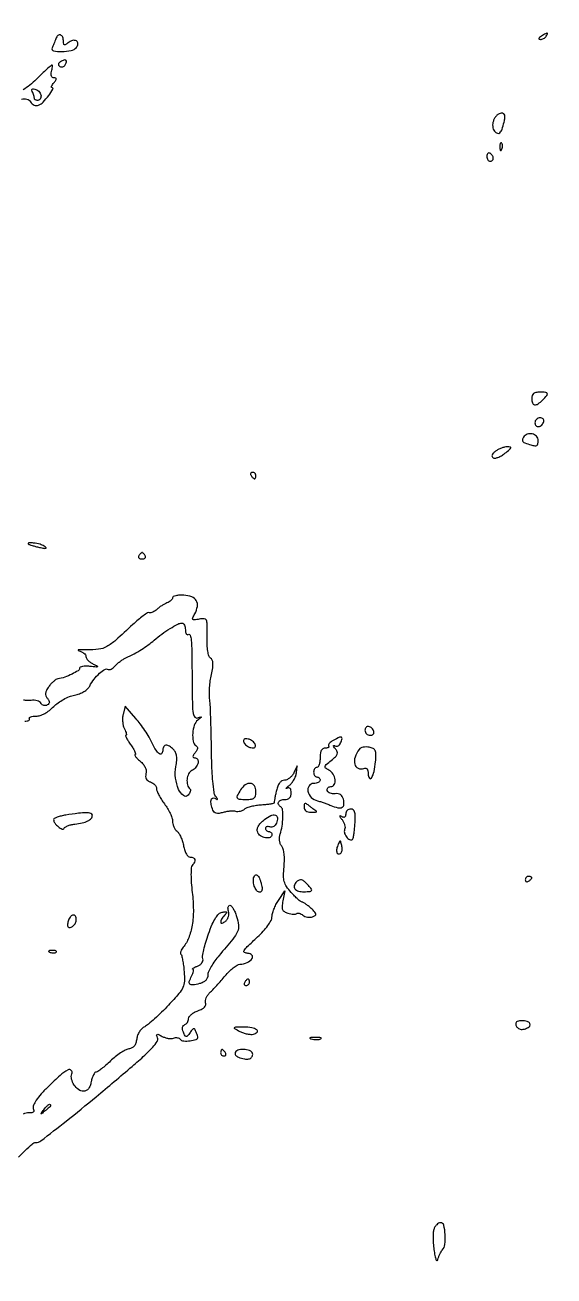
# Model space of a CAD drawing. Extents: x 0 to 4160, y 0 to 3120.
# Drawn here: x 2286 to 2450.9, y 2051.4 to 2441.5 of the extents above; entities that cross this region are included whole.
import ezdxf

# ---------------------------------------------------------------- set-up
doc = ezdxf.new("R2010")
doc.units = 0

msp = doc.modelspace()

# ---------------------------------------------------------------- linework, layer by layer
for points in [[(4159.499279, 606.274193, 0.000001), (4159.667734, 974.478125, 0.000057)], [(757.647081, 3119.740147, 0.000002), (520.492565, 3119.487217, 0.4139)], [(1964.75, 0.149832, 0.000016), (2717.930904, 0.232101, 0.000028), (3351.473438, 0.357111)], [(2284.903499, 2418.410107, -0.132722), (2286.594703, 2418.400252, -0.200333), (2287.738243, 2417.503251, 0.081748), (2288.210996, 2416.910608, 0.092671), (2288.830339, 2416.531304, 0.0945), (2289.53466, 2416.405862, 0.088788), (2290.25247, 2416.543387, 0.110302), (2291.639626, 2417.464398, 0.028747), (2293.389289, 2419.510422, 0.031092), (2294.700925, 2421.478588, 0.578042), (2294.400608, 2422, -0.391861), (2294.26261, 2422.127772, -0.114768), (2294.310412, 2422.440625, -0.054052), (2294.566948, 2422.923724, -0.024147), (2295, 2423.5, 0.017232), (2295.609227, 2424.2878, 0.156235), (2295.741774, 2424.696182, 0.341013), (2295.565176, 2424.926845, 0.065114), (2295.005813, 2425, -0.159625), (2294.545811, 2425.150696, -0.149557), (2294.249551, 2425.548002, -0.101594), (2294.159196, 2426.183107, -0.048689), (2294.289749, 2427, 0.017686), (2294.461599, 2427.767014, 0.030985), (2294.541457, 2428.4125, 0.03462), (2294.537653, 2428.883874, 0.391755), (2294.412187, 2429, 0.183412), (2294.14948, 2428.900278, 0.00241), (2292.823082, 2427.712292, 0.006552), (2291.298265, 2426.296529, 0.004209), (2289.564974, 2424.616314, -0.022713), (2287.488255, 2422.747132, -0.029661), (2285.420861, 2421.245688, -0.033456)], [(2283.957035, 2088.470936, -0.004355), (2288.221523, 2092.551668, -0.190939), (2289.352743, 2093, 0.166152), (2290.96656, 2093.551504, 0.002552), (2298.828269, 2099.699727, 0.006238), (2308.190973, 2107.290785, 0.003465), (2319.426963, 2116.767842, 0.007924), (2323.372716, 2120.252758, 0.026187), (2325.808939, 2122.719721, 0.037031), (2327.192407, 2124.52927, 0.240778), (2327.310138, 2125.634176, -0.031029), (2327.048342, 2126.467573, -0.391645), (2327.194151, 2126.73181, -0.193512), (2327.617607, 2126.705394, -0.0117), (2328.775928, 2126.11992, 0.044906), (2329.680189, 2125.735849, 0.039699), (2330.676546, 2125.499889, 0.041803), (2331.61359, 2125.434544, 0.088347), (2332.326407, 2125.57176, -0.065014), (2332.932007, 2125.717755, -0.07141), (2333.535084, 2125.696118, -0.080681), (2334.043547, 2125.516569, -0.129912), (2334.374982, 2125.202283, 0.166758), (2334.772111, 2124.876685, 0.052966), (2335.524075, 2124.684325, 0.046144), (2336.467674, 2124.634852, 0.037278), (2337.476133, 2124.750687, 0.009661), (2339.323778, 2125.141032, 0.184072), (2339.804648, 2125.464114, 0.233311), (2339.887703, 2125.989758, 0.016175), (2339.381733, 2127.447603, 0.029772), (2338.984448, 2128.32324, 0.301775), (2338.650499, 2128.505317, 0.20039), (2338.24636, 2128.29361, 0.014497), (2337.453153, 2127.27939, -0.01337), (2336.611399, 2126.198082, -0.24481), (2336.222902, 2126.032721, -0.271304), (2335.890839, 2126.263629, -0.01596), (2335.39151, 2127.44003, -0.04718), (2335.155863, 2128.27458, -0.090889), (2335.15612, 2128.966844, -0.124342), (2335.387286, 2129.472134, -0.144127), (2335.82009, 2129.773363, 0.101129), (2336.271113, 2130.033597, 0.070386), (2336.653401, 2130.48256, 0.067108), (2336.911675, 2131.044523, 0.074333), (2337, 2131.635353, -0.159829), (2337.208777, 2132.271793, -0.058401), (2337.863392, 2132.973593, -0.05042), (2338.814521, 2133.628137, -0.041665), (2339.939208, 2134.128653, 0.033827), (2341.198297, 2134.665531, 0.083833), (2342.001225, 2135.260805, 0.130016), (2342.361868, 2135.910143, 0.154924), (2342.320728, 2136.60658, -0.128775), (2342.24519, 2137.288846, -0.062894), (2342.481639, 2138.138249, -0.056142), (2342.970745, 2139.014117, -0.052704), (2343.651649, 2139.779947, 0.017071), (2344.572673, 2140.678163, 0.006056), (2345.829622, 2142.022859, 0.006002), (2347.175263, 2143.533883, 0.00703), (2348.413934, 2145, -0.025481), (2349.640406, 2146.347543, -0.028963), (2350.948779, 2147.503289, -0.030045), (2352.158194, 2148.340593, -0.12144), (2353.007822, 2148.606942, 0.087402), (2355.239523, 2149.144685, 0.132386), (2356.791077, 2150.384178, 0.356597), (2356.735933, 2151.452403, 0.211612), (2355.5, 2152, -0.125999), (2354.480085, 2152.261162, -0.422967), (2354.315744, 2152.856942, -0.06898), (2355.290393, 2154.089981, -0.004864), (2358.5, 2157.106765, 0.02165), (2360.285064, 2158.901163, 0.029093), (2361.728908, 2160.681801, 0.031578), (2362.72326, 2162.267737, 0.124077), (2363.006589, 2163.37736, -0.066718), (2363.146954, 2164.400475, -0.025994), (2363.599079, 2165.757725, -0.025174), (2364.247869, 2167.195575, -0.028523), (2365.014322, 2168.5), (2367.015467, 2171.5), (2366.402867, 2168.350671, 0.025823), (2366.160711, 2166.638298, 0.119645), (2366.308303, 2165.65715, 0.161538), (2366.860575, 2165.011724, 0.058913), (2367.970495, 2164.509365, 0.029714), (2368.847894, 2164.287269, 0.037256), (2369.681427, 2164.191804, 0.040713), (2370.365635, 2164.220436, 0.167078), (2370.733351, 2164.400018, -0.187798), (2371.054656, 2164.541246, -0.077326), (2371.535308, 2164.487436, -0.061578), (2372.093594, 2164.25871, -0.045253), (2372.645256, 2163.879448, 0.079099), (2373.277484, 2163.50488, 0.056073), (2374.074662, 2163.288577, 0.055662), (2374.907223, 2163.253823, 0.074366), (2375.644677, 2163.417144, 0.049509), (2376.500991, 2163.847119, 0.302621), (2376.692245, 2164.276777, 0.15139), (2376.401036, 2164.850884, 0.012714), (2375.199226, 2166.02902, 0.015297), (2374.337705, 2166.783768, 0.019637), (2373.498691, 2167.421025, 0.017825), (2372.770927, 2167.892295, 0.135574), (2372.381013, 2168, -0.169934), (2371.978765, 2168.140776, -0.013236), (2371.094297, 2168.885411, -0.016874), (2370.069358, 2169.859544, -0.012061), (2368.987353, 2171.014166, -0.031831), (2367.547051, 2172.850249, -0.083081), (2366.841133, 2174.366352, -0.071923), (2366.613579, 2176.157272, -0.019647), (2366.774886, 2179.008999, 0.02027), (2366.895176, 2181.183641, 0.031949), (2366.803362, 2183.050093, 0.037715), (2366.522185, 2184.524665, 0.10764), (2366.044114, 2185.446845, -0.081488), (2365.6029, 2186.199692, -0.060907), (2365.368447, 2187.134136, -0.056779), (2365.357388, 2188.164995, -0.052322), (2365.575449, 2189.202012, 0.04061), (2366.152387, 2191.659084, 0.032207), (2366.384158, 2194.377247, 0.027937), (2366.300073, 2196.765772, 0.235772), (2365.750185, 2197.654394, -0.136376), (2365.079344, 2198.380085, -0.245944), (2365.085069, 2199.169478, -0.184546), (2365.793166, 2199.785838, -0.088041), (2367, 2200, 0.07253), (2367.882116, 2200.128636, 0.128278), (2368.507166, 2200.507377, 0.125559), (2368.875944, 2201.149898, 0.067914), (2369, 2202.059017, 0.044985), (2368.923916, 2202.902954, 0.135815), (2368.675107, 2203.418294, 0.210678), (2368.274995, 2203.604579, 0.122944), (2367.75, 2203.48486, -0.099366), (2367.485274, 2203.411371, -0.639574), (2367.436526, 2203.499454, -0.054637), (2367.756621, 2203.848815, -0.009617), (2368.438174, 2204.423681, 0.053931), (2369.199324, 2205.190659, 0.038028), (2369.88353, 2206.195476, 0.038485), (2370.396132, 2207.270725, 0.063277), (2370.636843, 2208.247839), (2370.897339, 2210.5), (2369.795855, 2208.25, -0.057913), (2369.243157, 2207.38951, -0.054837), (2368.498661, 2206.660937, -0.059103), (2367.684198, 2206.164991, -0.107635), (2366.926641, 2206, 0.129276), (2366.111684, 2205.78571, 0.09872), (2365.410203, 2205.181481, 0.072389), (2364.833391, 2204.170345, 0.035332), (2364.388956, 2202.75, 0.005949), (2364.101453, 2201.468668, 0.008133), (2363.875115, 2200.307813, 0.005629), (2363.713008, 2199.334485, 0.088948), (2363.720921, 2199, -0.401397), (2363.590012, 2198.792278, -0.015053), (2362.605226, 2198.577292, -0.019862), (2361.322761, 2198.389871, -0.011719), (2359.779692, 2198.263121, 0.022864), (2358.133957, 2198.090944, 0.023763), (2356.532167, 2197.77045, 0.024314), (2355.180479, 2197.361764, 0.087848), (2354.401895, 2196.91858, -0.059839), (2353.796146, 2196.527583, -0.051093), (2353.082234, 2196.265726, -0.053531), (2352.372861, 2196.163953, -0.091806), (2351.783622, 2196.251539, 0.077775), (2351.109958, 2196.370943, 0.024885), (2350.090475, 2196.340784, 0.024152), (2348.941627, 2196.193355, 0.024776), (2347.82225, 2195.936607, -0.030921), (2346.520393, 2195.654784, -0.09377), (2345.618557, 2195.686927, -0.13897), (2344.997084, 2196.025464, -0.107771), (2344.57225, 2196.672314, -0.040089), (2344.050873, 2198.443549, -0.097194), (2344.034095, 2199.80093, -0.241918), (2344.499204, 2200.405023, -0.250272), (2345.25, 2200.367059, 0.015323), (2345.860698, 2200.025179, 0.495254), (2345.993963, 2200.087915, 0.21138), (2345.946002, 2200.318007, 0.007596), (2345.398092, 2201.058042, -0.133053), (2344.930366, 2202.202549, -0.009112), (2344.559236, 2205.717995, -0.011813), (2344.277293, 2210.163832, -0.006906), (2344.139077, 2215.5, 0.002628), (2344.048941, 2220.697405, 0.003201), (2343.907824, 2225.5625, 0.002693), (2343.740942, 2229.651949, 0.022377), (2343.572454, 2231.5, -0.036767), (2343.481597, 2232.959668, -0.015687), (2343.565189, 2234.915788, -0.015422), (2343.785212, 2237.00516, -0.019576), (2344.122783, 2238.91545, 0.015242), (2344.524114, 2241.077067, 0.050829), (2344.598359, 2242.516843, 0.086388), (2344.381133, 2243.477427, 0.156887), (2343.863877, 2244.084129, -0.179805), (2343.352537, 2244.741063, -0.035769), (2343.001412, 2246.213459, -0.030182), (2342.794271, 2248.232316, -0.015621), (2342.767225, 2250.769428, 0.005892), (2342.801339, 2254.64741, 0.104638), (2342.540186, 2255.863691, 0.284649), (2341.859071, 2256.325824, 0.057664), (2340.335967, 2256.213394, -0.013841), (2338.796677, 2255.963083, -0.259451), (2338.356051, 2256.136109, -0.286372), (2338.296794, 2256.58555, -0.01617), (2338.946705, 2257.900417, 0.079562), (2339.743671, 2260.207523, 0.179581), (2339.414725, 2261.999373, 0.173753), (2337.981848, 2263.181483, 0.073822), (2335.506963, 2263.678911, 0.025843), (2334.162958, 2263.677968, 0.041737), (2333.03017, 2263.523181, 0.051653), (2332.231237, 2263.256255, 0.294372), (2332, 2262.897527, -0.147596), (2331.874526, 2262.481726, -0.059293), (2331.485938, 2262.024661, -0.051775), (2330.919528, 2261.599151, -0.044744), (2330.25, 2261.274569, 0.033211), (2329.480703, 2260.923264, 0.019714), (2328.612779, 2260.409827, 0.019681), (2327.783948, 2259.82686, 0.031852), (2327.133929, 2259.261311, -0.043909), (2326.539301, 2258.7686, -0.047699), (2325.883397, 2258.4027, -0.053128), (2325.265551, 2258.206576, -0.131491), (2324.795113, 2258.234962, 0.221112), (2324.208569, 2258.168119, 0.017399), (2322.863673, 2257.280266, 0.021074), (2321.279727, 2256.049881, 0.014456), (2319.585979, 2254.529605, -0.007772), (2314.316569, 2249.671146, -0.055503), (2311.495485, 2247.663914, -0.093975), (2308.941108, 2246.817087, -0.0431), (2305.42225, 2246.653091, 0.007058), (2303.653782, 2246.698126, 0.03067), (2302.606848, 2246.645761, 0.540687), (2302.537997, 2246.509601, 0.210975), (2302.75, 2246.354446, -0.051205), (2303.610664, 2246.070896, -0.061655), (2304.339063, 2245.630572, -0.072825), (2304.833711, 2245.108592, -0.154493), (2305, 2244.583263, 0.138049), (2305.159501, 2244.016579, 0.053594), (2305.660937, 2243.364872, 0.047757), (2306.389153, 2242.735834, 0.042765), (2307.25, 2242.229672, -0.005847), (2308.609821, 2241.559751, -0.560811), (2308.624006, 2241.380881, -0.183251), (2308.301884, 2241.293378, -0.002535), (2306.25, 2241.504038, 0.027461), (2305.0044, 2241.569453, 0.04518), (2303.954688, 2241.471823, 0.058885), (2303.222464, 2241.24478, 0.296369), (2303, 2240.902429, -0.259646), (2302.577445, 2240.143571, -0.024928), (2300.658662, 2239.083326, -0.030595), (2298.379573, 2238.136377, -0.041792), (2296.225687, 2237.588499, 0.103455), (2295.629402, 2237.356038, 0.033309), (2294.866725, 2236.782848, 0.031595), (2294.080792, 2236.01424, 0.0306), (2293.388894, 2235.144837, 0.031646), (2292.684358, 2233.989863, 0.091841), (2292.407826, 2233.100013, 0.122255), (2292.505502, 2232.323721, 0.081242), (2292.961765, 2231.54607, -0.039824), (2293.4518, 2230.849573, -0.137228), (2293.592834, 2230.321028, -0.176815), (2293.424721, 2229.8771, -0.076449), (2292.936755, 2229.460912, -0.104057), (2292.436425, 2229.280425, -0.098991), (2291.896221, 2229.312062, -0.096687), (2291.399542, 2229.551135, -0.094237), (2291.023955, 2229.96124, 0.124468), (2290.562947, 2230.40787, 0.057663), (2289.791729, 2230.740041, 0.051988), (2288.854154, 2230.918037, 0.049755), (2287.885758, 2230.902837, -0.03491), (2286.801802, 2230.853666, -0.020703), (2285.510309, 2230.938846, -0.02066)], [(2285.926581, 2224.428571, 0.039538), (2286.631456, 2224.484398, 0.085489), (2287.144585, 2224.659375, 0.161426), (2287.385718, 2224.917433, 0.251349), (2287.367564, 2225.214286, -0.340092), (2287.398068, 2225.512107, -0.11454), (2287.786222, 2225.769196, -0.06039), (2288.513771, 2225.944375, -0.02892), (2289.474687, 2226, 0.079555), (2290.722136, 2226.199746, 0.043944), (2292.144099, 2226.809986, 0.040069), (2293.595801, 2227.747277, 0.035854), (2294.938189, 2228.936768, -0.042319), (2296.309956, 2230.121031, -0.029868), (2298.027693, 2231.216884, -0.030211), (2299.824617, 2232.079907, -0.050517), (2301.431583, 2232.553143, 0.039637), (2302.998722, 2232.977895, 0.048174), (2304.374458, 2233.625873, 0.053825), (2305.460712, 2234.441415, 0.085227), (2306.162707, 2235.366375, -0.044857), (2307.51266, 2237.477999, -0.044129), (2309.224272, 2239.327608, -0.046694), (2310.876165, 2240.564221, -0.282921), (2311.899639, 2240.562027, 0.17699), (2312.3316, 2240.473013, 0.075156), (2312.905122, 2240.64864, 0.061141), (2313.525131, 2241.045449, 0.04669), (2314.095596, 2241.615186, -0.037059), (2314.749172, 2242.293526, -0.021155), (2315.628979, 2243.016121, -0.02104), (2316.580912, 2243.671886, -0.032528), (2317.458903, 2244.147115, 0.014809), (2320.005515, 2245.411047, 0.017303), (2322.341201, 2246.763665, 0.018366), (2324.44324, 2248.190199, 0.022648), (2326.287487, 2249.676285, -0.023233), (2328.625781, 2251.555966, -0.020087), (2331.242108, 2253.309522, -0.017271), (2333.658447, 2254.679462, -0.12089), (2334.964817, 2255, -0.190227), (2335.360116, 2254.84396, -0.088485), (2335.695915, 2254.395164, -0.068303), (2335.923697, 2253.728974, -0.048303), (2336, 2252.940983, 0.042299), (2336.063627, 2252.190217, 0.091843), (2336.262554, 2251.64907, 0.169593), (2336.556083, 2251.402152, 0.23334), (2336.893801, 2251.434366, -0.474886), (2337.517402, 2251.218579, -0.06807), (2337.849252, 2249.699081, -0.016865), (2338.010584, 2246.144799, -0.001184), (2338.102925, 2236.17774, 0.003461), (2338.19425, 2229.5688, 0.034901), (2338.443086, 2226.827104, 0.134357), (2338.96885, 2225.672789, 0.311988), (2339.840503, 2225.430194, -0.003816), (2340.891487, 2225.785208, -0.495274), (2340.989449, 2225.717959, -0.241301), (2340.916414, 2225.556185, -0.002325), (2339.875, 2224.733613, 0.149044), (2338.789852, 2223.184338, 0.060838), (2338.290059, 2220.634729, 0.061971), (2338.419038, 2218.143953, 0.211071), (2339.304308, 2216.826215, -0.121152), (2339.689662, 2216.425984, -0.159344), (2339.794339, 2215.933187, -0.107887), (2339.59153, 2215.324599, -0.039048), (2339.063253, 2214.576215, 0.025918), (2338.53614, 2213.869575, 0.118501), (2338.36025, 2213.392428, 0.285932), (2338.491218, 2213.11404, 0.144509), (2338.877555, 2213, -0.256789), (2339.745748, 2212.522638, -0.194641), (2339.944863, 2211.433913, -0.118937), (2339.296895, 2210.058791, -0.100912), (2338.058195, 2209.031145, 0.149747), (2337.019102, 2207.985206, 0.095912), (2336.519805, 2206.333693, 0.093057), (2336.667007, 2204.569099, 0.129871), (2337.459964, 2203.206703, -0.205036), (2337.579251, 2202.908853, -0.071127), (2337.501358, 2202.44264, -0.056344), (2337.255663, 2201.892658, -0.040027), (2336.866896, 2201.33962, -0.40792), (2335.405484, 2201.187908, -0.124039), (2333.911166, 2203.142252, -0.070034), (2332.946083, 2206.682575, -0.076941), (2333.04305, 2210.235423, 0.023927), (2333.296119, 2212.126678, 0.055875), (2333.258392, 2213.552225, 0.074854), (2332.931538, 2214.657523, 0.087332), (2332.304013, 2215.55313, 0.047454), (2331.007331, 2216.624554, 0.154155), (2329.951162, 2216.939525, 0.268093), (2329.266644, 2216.529255, 0.127429), (2329, 2215.5, -0.139287), (2328.670409, 2214.339819, -0.422614), (2327.951938, 2214.18103, -0.113799), (2326.845104, 2215.340931, -0.026245), (2325.582058, 2217.75, 0.026346), (2324.686482, 2219.457341, 0.013384), (2323.392696, 2221.509379, 0.013258), (2321.941294, 2223.560497, 0.019298), (2320.546605, 2225.28193), (2317.232844, 2229.063859), (2316.59222, 2226.51141, 0.048901), (2316.424673, 2225.389009, 0.035665), (2316.450974, 2224.127271, 0.036319), (2316.651244, 2222.922668, 0.063596), (2317.010982, 2221.979481, -0.02246), (2317.374644, 2221.219834, -0.043804), (2317.58196, 2220.581472, -0.069609), (2317.6202, 2220.145418, -0.399203), (2317.46709, 2220, 0.525381), (2317.351423, 2219.832124, 0.027057), (2317.66853, 2219.11875, 0.024038), (2318.222995, 2218.151371, 0.012565), (2319, 2217, -0.017583), (2319.761963, 2215.846116, -0.034645), (2320.268368, 2214.871477, -0.050801), (2320.487355, 2214.184089, -0.46379), (2320.318094, 2213.966731, 0.505715), (2320.200907, 2213.793114, 0.078889), (2320.435213, 2213.364359, 0.037901), (2321.013535, 2212.722477, 0.016779), (2321.86561, 2211.962823, -0.042239), (2322.851113, 2210.989867, -0.066858), (2323.494496, 2209.994574, -0.079314), (2323.782452, 2209.000824, -0.095167), (2323.718326, 2208.030879, 0.067457), (2323.608014, 2207.124181, 0.120966), (2323.795697, 2206.402431, 0.122534), (2324.293888, 2205.855745, 0.070264), (2325.102717, 2205.467399, -0.066883), (2325.828025, 2205.125142, -0.065584), (2326.442673, 2204.601684, -0.071097), (2326.858363, 2203.984072, -0.113094), (2327, 2203.36589, 0.098494), (2327.156236, 2202.580458, 0.022363), (2327.734375, 2201.34417, 0.022316), (2328.543032, 2199.953738, 0.020055), (2329.5, 2198.588887, -0.026738), (2330.456826, 2197.1847, -0.026184), (2331.265625, 2195.676791, -0.027132), (2331.832136, 2194.281627, -0.083056), (2332, 2193.278054, 0.059314), (2332.10279, 2192.414611, 0.043835), (2332.409897, 2191.501947, 0.044599), (2332.861, 2190.678843, 0.072021), (2333.395393, 2190.086816, -0.085936), (2333.976819, 2189.405729, -0.029657), (2334.571803, 2188.251268, -0.028443), (2335.089163, 2186.875564, -0.029356), (2335.440706, 2185.464371, 0.033604), (2335.803148, 2184.060332, 0.056587), (2336.312953, 2182.957075, 0.075155), (2336.911822, 2182.240193, 0.183215), (2337.545313, 2182, -0.103167), (2338.490377, 2181.802903, -0.238283), (2338.940573, 2181.259363, -0.181134), (2338.829588, 2180.439077, -0.062806), (2338.125992, 2179.45, 0.173453), (2337.81424, 2178.713192, 0.014762), (2337.75735, 2176.626814, 0.017671), (2337.855604, 2174.014814, 0.011397), (2338.145096, 2171, -0.028014), (2338.487784, 2165.525023, -0.042625), (2338.113357, 2160.777343, -0.050484), (2337.052808, 2156.866037, -0.083098), (2335.320132, 2153.918848, 0.039601), (2334.857845, 2153.268747, 0.056034), (2334.563967, 2152.6229, 0.070864), (2334.468054, 2152.075912, 0.207266), (2334.605884, 2151.727449, -0.139786), (2334.864774, 2151.262025, -0.011402), (2335.154253, 2149.883935, -0.014618), (2335.418185, 2148.194927, -0.010717), (2335.615729, 2146.308601, -0.029598), (2335.687341, 2143.291669, -0.100477), (2335.229995, 2141.387585, -0.069661), (2333.979715, 2139.458724, -0.00951), (2330.757663, 2135.881604, -0.009673), (2328.584613, 2133.647689, -0.010791), (2326.403023, 2131.581315, -0.010175), (2324.474795, 2129.902534, -0.054556), (2323.316459, 2129.131988, 0.074999), (2322.428071, 2128.487357, 0.05535), (2321.660355, 2127.543367, 0.053794), (2321.097967, 2126.421561, 0.060741), (2320.816459, 2125.250384, -0.047306), (2320.547107, 2123.981048, -0.094339), (2320.064035, 2123.079206, -0.10898), (2319.337431, 2122.499028, -0.078953), (2318.344543, 2122.192838, 0.085767), (2317.280335, 2121.84881, 0.024527), (2315.780915, 2120.964572, 0.023918), (2314.159578, 2119.783183, 0.023319), (2312.644109, 2118.442838, -0.012095), (2311.21888, 2117.124139, -0.016513), (2309.868878, 2116.011334, -0.013331), (2308.709065, 2115.16623, -0.151913), (2308.174566, 2115, 0.23281), (2307.778477, 2114.805005, 0.046453), (2307.345341, 2114.11875, 0.04034), (2306.947253, 2113.149028, 0.027884), (2306.65, 2112, -0.039352), (2306.278367, 2110.688166, -0.079379), (2305.752167, 2109.754356, -0.105439), (2305.077072, 2109.198172, -0.120331), (2304.265547, 2109, -0.15786), (2302.708832, 2109.504048, -0.089302), (2301.320158, 2110.94654, -0.0886), (2300.513434, 2112.794954, -0.15144), (2300.623203, 2114.460467, 0.289815), (2300.412491, 2115.512006, 0.336565), (2299.427518, 2115.6705, 0.058598), (2296.933957, 2113.939443, 0.015378), (2293.383842, 2110.601234, 0.0135), (2291.069568, 2108.158496, 0.031521), (2289.50952, 2106.182806, 0.040801), (2288.615244, 2104.634606, 0.204964), (2288.578153, 2103.656933, -0.070671), (2288.736319, 2102.966831, -0.207475), (2288.584012, 2102.514741, -0.178559), (2288.125114, 2102.273902, -0.051319), (2287.310085, 2102.251595, 0.136306), (2285.38258, 2101.869377, 0.029711)]]:
    msp.add_lwpolyline(points, format="xyb")
for points in [[(2295.613047, 2437.238753, -0.006161), (2295.337667, 2436.488889, -0.004669), (2295.0178, 2435.672946, -0.004722), (2294.703144, 2434.912636, -0.010955), (2294.449357, 2434.35, 0.482843), (2294.891438, 2433.444107, 0.059676), (2297.421026, 2433.195611, 0.046766), (2300.398837, 2433.538833, 0.169047), (2302.009106, 2434.510972, 0.155096), (2302.476634, 2435.664781, 0.290455), (2302.022165, 2436.520718, 0.199119), (2300.813523, 2436.671653, 0.106364), (2299.456195, 2435.963645, -0.022222), (2298.68475, 2435.379272, -0.213901), (2298.289602, 2435.306387, -0.302673), (2298.059621, 2435.55628, -0.039048), (2298, 2436.318538, 0.085845), (2297.762781, 2437.690029, 0.218453), (2297.074099, 2438.396443, 0.290166), (2296.256756, 2438.233429, 0.117914)], [(2447, 2438, 0.027275), (2446.445888, 2437.597454, 0.147021), (2446.239151, 2437.292684, 0.37991), (2446.327599, 2437.095709, 0.102799), (2446.690983, 2437.015313, 0.074131), (2447.192374, 2437.083483, 0.053889), (2447.713662, 2437.298248, 0.054031), (2448.175433, 2437.618541, 0.075854), (2448.5, 2438, 0.034464), (2448.886554, 2438.734105, 0.541951), (2448.758161, 2438.931144, 0.136158), (2448.281145, 2438.798791, 0.008108)], [(2297.114277, 2430.070627, 0.051827), (2296.604675, 2429.677457, 0.154764), (2296.394858, 2429.296119, 0.207337), (2296.472491, 2428.937111, 0.099167), (2296.824139, 2428.608688, 0.103479), (2297.27128, 2428.44681, 0.098884), (2297.753577, 2428.473847, 0.096839), (2298.196538, 2428.68575, 0.094768), (2298.531037, 2429.050219, 0.066358), (2298.944848, 2429.974241, 0.31899), (2298.768865, 2430.489634, 0.249192), (2298.148744, 2430.574334, 0.050263)], [(2291, 2419.393011, -0.070083), (2290.925009, 2418.860624, -0.085896), (2290.70625, 2418.409197, -0.100138), (2290.381338, 2418.107379, -0.138107), (2290, 2418, -0.039921), (2289.617099, 2418.030621, -0.059196), (2289.29375, 2418.12285, -0.077854), (2289.073776, 2418.258173, -0.219396), (2289, 2418.418213, 0.065351), (2288.967382, 2418.666706, 0.00851), (2288.820419, 2419.181557, 0.009791), (2288.622741, 2419.788923, 0.008043), (2288.388659, 2420.429553, -0.039372), (2288.170373, 2421.167222, -0.257249), (2288.278601, 2421.523931, -0.251847), (2288.640817, 2421.627776, -0.038064), (2289.388659, 2421.404352, -0.069331), (2290.00469, 2421.063925, -0.063104), (2290.526669, 2420.55846, -0.066764), (2290.880043, 2419.971738, -0.102549)], [(2432.119863, 2411.794984, 0.048611), (2431.859991, 2410.806845, 0.060685), (2431.823215, 2409.859479, 0.068234), (2432.008091, 2409.027577, 0.095632), (2432.402087, 2408.37859, 0.118475), (2433.317611, 2407.754069, 0.289808), (2434.083244, 2407.91036, 0.122646), (2434.747584, 2408.967187, 0.021417), (2435.389944, 2411.25, 0.024711), (2435.641061, 2412.614047, 0.112966), (2435.567243, 2413.411272, 0.205316), (2435.187708, 2413.841989, 0.111326), (2434.486828, 2414, 0.122471), (2433.833022, 2413.837417, 0.065728), (2433.15163, 2413.352276, 0.059284), (2432.547265, 2412.638198, 0.057472)], [(2434.078947, 2403.416667, 0.018894), (2434.137993, 2402.670344, 0.168741), (2434.279315, 2402.37858, 0.470617), (2434.461564, 2402.395823, 0.054073), (2434.683114, 2402.8125, 0.051402), (2434.839148, 2403.359369, 0.05415), (2434.876576, 2403.916927, 0.060344), (2434.797407, 2404.402231, 0.126455), (2434.604167, 2404.729167, 0.296942), (2434.385309, 2404.77538, 0.208169), (2434.200665, 2404.592839, 0.077125), (2434.089945, 2404.112848, 0.028489)], [(2430, 2400.559017, 0.062283), (2430.074545, 2399.962904, 0.080552), (2430.29375, 2399.457961, 0.097988), (2430.618621, 2399.120018, 0.153634), (2431, 2399, 0.092995), (2431.381732, 2399.071618, 0.096318), (2431.70625, 2399.276414, 0.099231), (2431.923444, 2399.581949, 0.105429), (2432, 2399.940983, 0.089642), (2431.926698, 2400.346558, 0.053229), (2431.70625, 2400.7871, 0.051032), (2431.382515, 2401.193797, 0.06081), (2431, 2401.5, 0.139169), (2430.620352, 2401.607943, 0.191142), (2430.29375, 2401.478525, 0.138808), (2430.073267, 2401.110654, 0.066118)], [(2444, 2325, 0.084899), (2444.234207, 2323.630622, 0.284216), (2444.91326, 2323.083535, 0.186957), (2445.979457, 2323.350439, 0.042641), (2447.428571, 2324.571429, 0.016391), (2448.746815, 2325.979057, 0.278115), (2448.854338, 2326.57907, 0.291722), (2448.375359, 2326.934133, 0.017556), (2446.5, 2327, 0.044917), (2445.317234, 2326.893532, 0.124434), (2444.5625, 2326.55, 0.149477), (2444.142566, 2325.935258, 0.07578)], [(2445, 2317.416667, 0.190724), (2445.346973, 2316.540134, 0.244413), (2446.153639, 2316.257027, 0.165501), (2447.122932, 2316.749304, 0.113253), (2447.770833, 2317.8125, 0.134046), (2447.795817, 2318.264262, 0.144529), (2447.585286, 2318.651172, 0.119977), (2447.158616, 2318.910766, 0.077096), (2446.583333, 2319, 0.099038), (2445.979073, 2318.879125, 0.097945), (2445.465104, 2318.534896, 0.097945), (2445.120875, 2318.020927, 0.099038)], [(2441.458881, 2312.933469, 0.068175), (2441.094913, 2312.112794, 0.268265), (2441.222903, 2311.59626, 0.116528), (2441.877197, 2311.175301, 0.01037), (2443.75, 2310.55684, 0.033417), (2444.927142, 2310.279469, 0.180265), (2445.561551, 2310.402861, 0.211312), (2445.901559, 2310.894029, 0.047286), (2446, 2311.932612, 0.187299), (2445.490794, 2313.244268, 0.154526), (2444.182627, 2313.999465, 0.145468), (2442.615814, 2313.886492, 0.165572)], [(2432.690159, 2308.564197, 0.037785), (2431.980559, 2307.936471, 0.105843), (2431.629793, 2307.377125, 0.182704), (2431.635527, 2306.907632, 0.1623), (2431.949815, 2306.531016, 0.182346), (2432.539145, 2306.415936, 0.048855), (2433.476301, 2306.670784, 0.042822), (2434.561013, 2307.193077, 0.033058), (2435.644515, 2307.935015, 0.007904), (2437.095438, 2309.113908, 0.131617), (2437.448655, 2309.618277, 0.468784), (2437.284073, 2309.900776, 0.045887), (2436.384859, 2309.968197, 0.056147), (2435.532169, 2309.857545, 0.030491), (2434.522036, 2309.542653, 0.029972), (2433.521102, 2309.091965, 0.041453)], [(2356.5, 2301, 0.029505), (2356.768994, 2300.617226, 0.035638), (2357.066025, 2300.29375, 0.038439), (2357.34829, 2300.065539, 0.151918), (2357.559017, 2300, 0.210953), (2357.727648, 2300.07446, 0.081139), (2357.870461, 2300.29375, 0.061769), (2357.967655, 2300.617151, 0.042167), (2358, 2301, 0.105053), (2357.918938, 2301.381556, 0.099167), (2357.688914, 2301.70625, 0.09642), (2357.345238, 2301.923877, 0.093332), (2356.940983, 2302, 0.108972), (2356.586039, 2301.921712, 0.182303), (2356.3746, 2301.70625, 0.161196), (2356.343488, 2301.3821, 0.082592)], [(2287.083333, 2279.640676, 0.097072), (2287.385937, 2279.46818, 0.007915), (2288.258854, 2279.189782, 0.010398), (2289.320586, 2278.893533, 0.007812), (2290.5, 2278.6103, 0.007762), (2291.944116, 2278.310733, 0.103987), (2292.48239, 2278.320537, 0.593089), (2292.537319, 2278.515436, 0.045015), (2292, 2278.95431, 0.083803), (2290.680713, 2279.555708, 0.030457), (2288.658971, 2279.96469, 0.052837), (2287.206492, 2280.012825, 0.668654)], [(2321.5, 2276, 0.146489), (2321.397987, 2275.620597, 0.191582), (2321.538811, 2275.29375, 0.134005), (2321.925364, 2275.072951, 0.063222), (2322.5, 2275, 0.063222), (2323.074636, 2275.072951, 0.134005), (2323.461189, 2275.29375, 0.191582), (2323.602013, 2275.620597, 0.146489), (2323.5, 2276, 0.025622), (2323.235369, 2276.382847, 0.032351), (2322.951311, 2276.70625, 0.033983), (2322.686704, 2276.937141, 0.163822), (2322.5, 2277, 0.163822), (2322.313296, 2276.937141, 0.033983), (2322.048689, 2276.70625, 0.032351), (2321.764631, 2276.382847, 0.025622)], [(2392, 2221.583333, 0.099038), (2392.120875, 2220.979073, 0.097945), (2392.465104, 2220.465104, 0.097945), (2392.979073, 2220.120875, 0.099038), (2393.583333, 2220, 0.077096), (2394.158616, 2220.089234, 0.119977), (2394.585286, 2220.348828, 0.144529), (2394.795817, 2220.735738, 0.134046), (2394.770833, 2221.1875, 0.113253), (2394.122932, 2222.250696, 0.165501), (2393.153639, 2222.742973, 0.244413), (2392.346973, 2222.459866, 0.190724)], [(2354.217698, 2217.845503, 0.094625), (2354.520093, 2217.305054, 0.055874), (2355.057674, 2216.79375, 0.053155), (2355.733074, 2216.386587, 0.061282), (2356.448034, 2216.154497, 0.05162), (2357.183, 2216.089408, 0.158392), (2357.65014, 2216.248889, 0.215807), (2357.848978, 2216.610673, 0.100052), (2357.782302, 2217.154497, 0.094625), (2357.479907, 2217.694946, 0.055874), (2356.942326, 2218.20625, 0.053155), (2356.266926, 2218.613413, 0.061282), (2355.551966, 2218.845503, 0.05162), (2354.817, 2218.910592, 0.158392), (2354.34986, 2218.751111, 0.215807), (2354.151022, 2218.389327, 0.100052)], [(2382.255926, 2218.49298, 0.033747), (2381.443183, 2217.996256, 0.060595), (2380.865141, 2217.471517, 0.094424), (2380.594319, 2217.003266, 0.287953), (2380.672593, 2216.660741, -0.206368), (2380.771401, 2216.412184, -0.244975), (2380.649657, 2216.194093, -0.107676), (2380.262463, 2216.045405, -0.038049), (2379.666667, 2216, 0.122357), (2378.911741, 2215.812451, 0.14518), (2378.388889, 2215.3, 0.094803), (2378.089915, 2214.391912, 0.032265), (2378, 2213, -0.031626), (2377.927234, 2211.850749, -0.048861), (2377.70625, 2210.88125, -0.06271), (2377.384262, 2210.209557, -0.254951), (2377, 2210, 0.148195), (2376.618646, 2209.884432, 0.098894), (2376.29375, 2209.559375, 0.082425), (2376.074694, 2209.073457, 0.064853), (2376, 2208.5, 0.064853), (2376.074694, 2207.926543, 0.082425), (2376.29375, 2207.440625, 0.098894), (2376.618646, 2207.115568, 0.148195), (2377, 2207, -0.099038), (2377.381638, 2206.923658, -0.097945), (2377.70625, 2206.70625, -0.097945), (2377.923658, 2206.381638, -0.099038), (2378, 2206, -0.190595), (2377.848947, 2205.618128, -0.088365), (2377.414343, 2205.29375, -0.068184), (2376.769284, 2205.073703, -0.048185), (2376.006275, 2205, 0.246926), (2374.569811, 2204.244536, 0.205798), (2374.228936, 2202.53249, 0.142889), (2375.265405, 2200.604434, 0.149641), (2377.158369, 2199.578621, -0.025621), (2377.859152, 2199.399113, -0.007103), (2378.938359, 2199.046022, -0.007152), (2380.15053, 2198.610798, -0.007438), (2381.333916, 2198.146502, 0.035878), (2383.561769, 2197.415522, 0.175083), (2384.861254, 2197.547658, 0.271429), (2385.437474, 2198.403211, 0.079772), (2385.278696, 2200.042267, 0.069143), (2384.917198, 2200.912182, 0.110471), (2384.369759, 2201.497515, 0.112454), (2383.632785, 2201.787456, 0.07348), (2382.715529, 2201.791271, -0.060092), (2381.9077, 2201.773095, -0.068768), (2381.156887, 2201.952748, -0.079382), (2380.574946, 2202.294199, -0.13916), (2380.25962, 2202.75, -0.119984), (2380.216748, 2203.225948, -0.143563), (2380.405403, 2203.632812, -0.127922), (2380.806047, 2203.905139, -0.085841), (2381.354518, 2204, 0.273715), (2382.406158, 2204.622325, 0.15712), (2382.694011, 2206.115693, 0.111163), (2382.052516, 2207.913776, 0.129541), (2380.727381, 2209.145901, -0.039903), (2379.733795, 2209.784386, -0.299868), (2379.557754, 2210.286513, -0.15514), (2379.92909, 2210.887721, -0.01079), (2381.484001, 2212.166075, 0.020943), (2382.84568, 2213.332686, 0.119455), (2383.366153, 2214.122375, 0.189446), (2383.344066, 2214.870844, 0.069317), (2382.787638, 2215.794144, -0.015092), (2382.315974, 2216.413819, -0.116543), (2382.178927, 2216.748765, -0.542193), (2382.289263, 2216.8482, -0.070026), (2382.645215, 2216.697702, 0.137224), (2383.130592, 2216.56489, 0.122258), (2383.638593, 2216.694044, 0.103216), (2384.092547, 2217.074837, 0.075319), (2384.418754, 2217.648872, 0.025325), (2384.85862, 2218.995266, 0.383219), (2384.654866, 2219.399599, 0.205406), (2384.046597, 2219.379472, 0.010718)], [(2390.161585, 2215.610114, 0.083465), (2388.895032, 2213.221525, 0.141599), (2388.805927, 2210.977328, 0.233945), (2389.86486, 2209.723351, 0.196552), (2391.621855, 2209.685134, -0.12255), (2392.220077, 2209.758799, -0.200134), (2392.657964, 2209.510165, -0.125957), (2392.921104, 2208.902647, -0.039558), (2393, 2207.906989, 0.140965), (2393.366729, 2206.632057, 0.558521), (2394.014296, 2206.6373, 0.081583), (2394.85036, 2208.723442, 0.03487), (2395.296753, 2211.704227, 0.016048), (2395.407324, 2214.062794, 0.106122), (2395.178053, 2215.213321, 0.179192), (2394.55101, 2215.869405, 0.066227), (2393.318255, 2216.279494, 0.048968), (2392.373214, 2216.365755, 0.050574), (2391.439941, 2216.264667, 0.055814), (2390.654178, 2216.003864, 0.121776)], [(2353.240547, 2203.013569, 0.017888), (2352.18551, 2201.181439, 0.259382), (2352.200585, 2200.459414, 0.248897), (2352.82552, 2200.072417, 0.016647), (2355, 2200, 0.030103), (2356.613599, 2200.097235, 0.144586), (2357.45, 2200.458333, 0.173074), (2357.873428, 2201.175563, 0.047675), (2358, 2202.5, 0.135951), (2357.523139, 2204.22138, 0.234886), (2356.299117, 2205.004037, 0.186978), (2354.687899, 2204.571625, 0.095455)], [(2373, 2197.622445, 0.114177), (2373.154092, 2196.956445, 0.118883), (2373.583858, 2196.437205, 0.099831), (2374.272163, 2196.110011, 0.061262), (2375.166667, 2196, 0.012244), (2375.970488, 2196.019687, 0.027841), (2376.574479, 2196.083122, 0.055745), (2376.905121, 2196.175229, 0.600095), (2376.916667, 2196.282968, -0.010333), (2376.663615, 2196.462572, -0.00121), (2376.108333, 2196.876285, -0.001451), (2375.450592, 2197.3718, -0.001186), (2374.75, 2197.905412, 0.015379), (2373.758381, 2198.617146, 0.19027), (2373.313257, 2198.714694, 0.325667), (2373.063627, 2198.462766, 0.037805)], [(2386, 2195.440983, -0.066197), (2385.919172, 2194.833143, -0.185208), (2385.669978, 2194.491845, -0.202208), (2385.274284, 2194.421953, -0.079362), (2384.75, 2194.632941, 0.034874), (2384.251194, 2194.887117, 0.57665), (2384.131025, 2194.796785, 0.131845), (2384.260176, 2194.475413, 0.009281), (2384.861876, 2193.704693, -0.055905), (2385.341772, 2192.955539, -0.05107), (2385.661423, 2192.095853, -0.054479), (2385.783587, 2191.259715, -0.101), (2385.671317, 2190.585848, 0.183905), (2385.668113, 2189.382538, 0.09175), (2386.468277, 2188.059904, 0.134767), (2387.493543, 2187.394293, 0.364742), (2388.237386, 2187.701442, 0.079014), (2388.412866, 2188.227432, 0.008311), (2388.604245, 2189.513861, 0.010121), (2388.776753, 2191.064099, 0.007953), (2388.902883, 2192.75, 0.015837), (2388.961136, 2194.899298, 0.074624), (2388.772883, 2196.11568, 0.158995), (2388.318437, 2196.755117, 0.160758), (2387.576469, 2197, 0.097907), (2386.974802, 2196.881045, 0.097671), (2386.463088, 2196.542039, 0.098206), (2386.120416, 2196.035938, 0.100182)], [(2298.716882, 2195.108095, 0.019006), (2297.266981, 2194.818133, 0.029354), (2296.044292, 2194.447824, 0.028989), (2295.140975, 2194.054424, 0.281823), (2294.931168, 2193.714286, 0.164484), (2295.284702, 2192.657186, 0.055792), (2296.416961, 2191.466523, 0.071498), (2297.590781, 2190.736612, 0.439787), (2298.169643, 2190.991719, -0.180447), (2298.493958, 2191.38943, -0.040177), (2299.297493, 2191.776928, -0.036804), (2300.355124, 2192.098831, -0.028359), (2301.545228, 2192.297217, 0.028978), (2303.860412, 2192.686095, 0.061158), (2305.570636, 2193.303635, 0.090365), (2306.629886, 2194.107083, 0.187562), (2307, 2195.059017, 0.340993), (2306.553675, 2195.637369, 0.062671), (2305.125262, 2195.82572, 0.033086), (2302.680924, 2195.678336, 0.008251)], [(2364.40374, 2192.609747, -0.077985), (2364.047524, 2191.990567, -0.090323), (2363.533608, 2191.546224, -0.100781), (2362.944762, 2191.343291, -0.124996), (2362.370958, 2191.411145, 0.061879), (2361.846279, 2191.541104, 0.108279), (2361.402719, 2191.498162, 0.150891), (2361.111261, 2191.293696, 0.166391), (2361, 2190.968615, 0.102345), (2361.076457, 2190.599, 0.098664), (2361.29375, 2190.284531, 0.097132), (2361.618313, 2190.07383, 0.095827), (2362, 2190, -0.099038), (2362.381638, 2189.923658, -0.097945), (2362.70625, 2189.70625, -0.097945), (2362.923658, 2189.381638, -0.099038), (2363, 2189, -0.311394), (2362.433211, 2188.178163, -0.132984), (2361.036445, 2188.039611, -0.099263), (2359.449784, 2188.643043, -0.162172), (2358.544595, 2189.744383, -0.116294), (2358.419789, 2190.664217, -0.098876), (2358.704169, 2191.604148, -0.071072), (2359.438153, 2192.604898, -0.030745), (2360.667072, 2193.714917, -0.049089), (2362.642393, 2194.995122, -0.193488), (2364.057695, 2195.129534, -0.326456), (2364.697172, 2194.292059, -0.097165)], [(2383.53122, 2185.706872, 0.039133), (2383.279379, 2184.974682, 0.047311), (2383.164712, 2184.257311, 0.054202), (2383.191425, 2183.65536, 0.159521), (2383.376461, 2183.290205, 0.206458), (2384.050147, 2183.022529, 0.260893), (2384.61589, 2183.361192, 0.127442), (2384.887973, 2184.354068, 0.061787), (2384.743156, 2185.671731, 0.007526), (2384.447586, 2186.839331, 0.331063), (2384.260685, 2186.986918, 0.299388), (2384.048268, 2186.855863, 0.006675)], [(2359.929715, 2172.25, -0.155723), (2359.684087, 2171.299144, -0.33845), (2359.018097, 2171.051244, -0.1686), (2358.142035, 2171.690555, -0.074886), (2357.50284, 2172.991051, -0.072265), (2357.200685, 2174.827725, -0.150754), (2357.59808, 2176.207202, -0.41516), (2358.350006, 2176.362795, -0.154866), (2359.102217, 2175.433624, -0.016212), (2359.397281, 2174.601675, -0.013528), (2359.657645, 2173.700814, -0.013745), (2359.85096, 2172.86315, -0.035803)], [(2370.666667, 2174.333333, 0.124743), (2369.974646, 2173.171489, 0.238243), (2370.163093, 2172.128639, 0.170935), (2371.239609, 2171.414602, 0.06898), (2373.016833, 2171.219542, 0.00908), (2374.919188, 2171.308225, 0.228394), (2375.361492, 2171.557859, 0.33114), (2375.3478, 2171.990114, 0.016088), (2374.361846, 2173.152659, 0.02593), (2373.143781, 2174.365826, 0.105961), (2372.243132, 2174.881982, 0.173653), (2371.459293, 2174.854841, 0.10208)], [(2442, 2174.940983, 0.108972), (2442.078288, 2174.586039, 0.182303), (2442.29375, 2174.3746, 0.161196), (2442.6179, 2174.343488, 0.082592), (2443, 2174.5, 0.029505), (2443.382774, 2174.768994, 0.035638), (2443.70625, 2175.066025, 0.038439), (2443.934461, 2175.34829, 0.151918), (2444, 2175.559017, 0.210953), (2443.92554, 2175.727648, 0.081139), (2443.70625, 2175.870461, 0.061769), (2443.382849, 2175.967655, 0.042167), (2443, 2176, 0.105053), (2442.618444, 2175.918938, 0.099167), (2442.29375, 2175.688914, 0.09642), (2442.076123, 2175.345238, 0.093332)], [(2351.993548, 2163.51955, -0.053312), (2352.579998, 2160.798173, -0.132572), (2352.26237, 2158.803058, -0.066022), (2350.818117, 2156.464967, -0.006478), (2346.550192, 2151.378799, 0.022077), (2345.191256, 2149.652749, 0.024675), (2344.042869, 2147.874711, 0.025034), (2343.224327, 2146.279417, 0.106402), (2343, 2145.237207, -0.091461), (2342.830079, 2144.316057, -0.102693), (2342.344747, 2143.558037, -0.087812), (2341.527526, 2142.972822, -0.050135), (2340.382001, 2142.55974, -0.026676), (2338.284828, 2142.150829, -0.231328), (2337.406042, 2142.4376, -0.292472), (2337.217076, 2143.238749, -0.038509), (2337.954163, 2144.914354, 0.029136), (2338.326235, 2145.718957, 0.055571), (2338.511835, 2146.405961, 0.091641), (2338.49772, 2146.877234, 0.330704), (2338.285184, 2147.063386, -0.523746), (2338.218939, 2147.177672, -0.137103), (2338.386693, 2147.372007, -0.03744), (2338.926247, 2147.674752, -0.013523), (2339.733345, 2148.025001, 0.054233), (2340.577542, 2148.476103, 0.080425), (2341.184501, 2149.052546, 0.102154), (2341.48423, 2149.677699, 0.153662), (2341.447374, 2150.276546, -0.133988), (2341.361154, 2151.135709, -0.014355), (2341.752995, 2153.118775, -0.016852), (2342.378354, 2155.493535, -0.012801), (2343.21704, 2158.051816, -0.014317), (2344.394282, 2161.07781, -0.041004), (2345.438693, 2163.076027, -0.062843), (2346.448621, 2164.301922, -0.145445), (2347.503011, 2164.833949, -0.014419), (2348.556698, 2164.992775, -0.260266), (2348.861271, 2164.868126, -0.35279), (2348.859794, 2164.58504, -0.02085), (2348.25, 2163.897065, 0.045994), (2347.245495, 2162.6421, 0.183827), (2347.034844, 2161.6978, 0.479437), (2347.500126, 2161.423581, 0.08298), (2348.522578, 2162.018738, 0.077887), (2349.081051, 2162.652143, 0.069337), (2349.446217, 2163.451111, 0.069657), (2349.577931, 2164.315837, 0.08002), (2349.45519, 2165.141183, -0.047233), (2349.301232, 2165.853253, -0.082796), (2349.329291, 2166.453972, -0.125991), (2349.526709, 2166.849892, -0.217742), (2349.85506, 2167, -0.222282), (2350.309026, 2166.787693, -0.036249), (2350.891548, 2165.977618, -0.034044), (2351.481397, 2164.852602, -0.024021)], [(2299.58345, 2162.356872, 0.031258), (2299.37565, 2161.694304, 0.039766), (2299.272386, 2161.062167, 0.044304), (2299.275566, 2160.542119, 0.17442), (2299.40993, 2160.256736, 0.268399), (2300.116195, 2160.068129, 0.116311), (2301.002991, 2160.546915, 0.091782), (2301.740823, 2161.49544, 0.120085), (2302, 2162.559017, 0.122783), (2301.741877, 2163.594304, 0.299929), (2301.083352, 2163.953483, 0.204439), (2300.25078, 2163.512841, 0.078735)], [(2293.8125, 2152.316886, 0.051402), (2294.359369, 2152.160852, 0.05415), (2294.916927, 2152.123424, 0.060344), (2295.402231, 2152.202593, 0.126455), (2295.729167, 2152.395833, 0.296942), (2295.77538, 2152.614691, 0.208169), (2295.592839, 2152.799335, 0.077125), (2295.112848, 2152.910055, 0.028489), (2294.416667, 2152.921053, 0.018894), (2293.670344, 2152.862007, 0.168741), (2293.37858, 2152.720685, 0.470617), (2293.395823, 2152.538436, 0.054073)], [(2354.5, 2143, 0.082592), (2354.343488, 2142.6179, 0.161196), (2354.3746, 2142.29375, 0.182303), (2354.586039, 2142.078288, 0.108972), (2354.940983, 2142, 0.093332), (2355.345238, 2142.076123, 0.09642), (2355.688914, 2142.29375, 0.099167), (2355.918938, 2142.618444, 0.105053), (2356, 2143, 0.042167), (2355.967655, 2143.382849, 0.061769), (2355.870461, 2143.70625, 0.081139), (2355.727648, 2143.92554, 0.210953), (2355.559017, 2144, 0.151918), (2355.34829, 2143.934461, 0.038439), (2355.066025, 2143.70625, 0.035638), (2354.768994, 2143.382774, 0.029505)], [(2439, 2130.059017, 0.082851), (2439.066997, 2129.657468, 0.053446), (2439.267241, 2129.229283, 0.052137), (2439.561743, 2128.840605, 0.066254), (2439.909758, 2128.555773, 0.158123), (2441.02251, 2128.283553, 0.08527), (2442.40614, 2128.627809, 0.109962), (2443.371633, 2129.336252, 0.329254), (2443.435239, 2130.104785, 0.190183), (2442.54064, 2130.772724, 0.069056), (2440.941643, 2130.977828, 0.0774), (2439.489415, 2130.736295, 0.323499)], [(2353, 2127.6726, 0.036859), (2354.084894, 2127.207278, 0.032186), (2355.276384, 2126.881186, 0.033553), (2356.395342, 2126.728391, 0.077427), (2357.238753, 2126.801032, 0.140484), (2358.345521, 2127.434138, 0.458932), (2358.280394, 2128.168448, 0.118976), (2356.714191, 2128.80308, 0.038053), (2354.190983, 2128.985258, 0.002536), (2351.652927, 2128.962248, 0.207874), (2351.302702, 2128.804144, 0.4848), (2351.344157, 2128.556703, 0.005779)], [(2375.269032, 2125.307009, 0.037336), (2376.036634, 2125.167106, 0.029507), (2376.880008, 2125.127736, 0.030339), (2377.671085, 2125.185595, 0.06278), (2378.269032, 2125.344063, 0.31318), (2378.386009, 2125.52287, 0.333666), (2378.257153, 2125.684921, 0.052471), (2377.580113, 2125.787295, 0.014395), (2376.5, 2125.805051, 0.012823), (2375.431793, 2125.764444, 0.080377), (2374.900903, 2125.643467, 0.597527), (2374.883358, 2125.48334, 0.087174)], [(2347, 2121, 0.105053), (2347.081062, 2120.618444, 0.099167), (2347.311086, 2120.29375, 0.09642), (2347.654762, 2120.076123, 0.093332), (2348.059017, 2120, 0.108972), (2348.413961, 2120.078288, 0.182303), (2348.6254, 2120.29375, 0.161196), (2348.656512, 2120.6179, 0.082592), (2348.5, 2121, 0.029505), (2348.231006, 2121.382774, 0.035638), (2347.933975, 2121.70625, 0.038439), (2347.65171, 2121.934461, 0.151918), (2347.440983, 2122, 0.210953), (2347.272352, 2121.92554, 0.081139), (2347.129539, 2121.70625, 0.061769), (2347.032345, 2121.382849, 0.042167)], [(2351.564761, 2121.104785, 0.169737), (2351.478983, 2120.716284, 0.120446), (2351.636974, 2120.294884, 0.091339), (2352.025634, 2119.902484, 0.060475), (2352.587531, 2119.604785, 0.041931), (2354.400865, 2119.078254, 0.100069), (2355.79667, 2119.079219, 0.166596), (2356.661027, 2119.586038, 0.179468), (2357, 2120.5, 0.285867), (2356.390659, 2121.478684, 0.086772), (2354.637272, 2121.990337, 0.079668), (2352.692296, 2121.896545, 0.205324)], [(2294, 2104.622445, -0.184603), (2293.91885, 2104.410139, -0.013803), (2293.485938, 2103.952641, -0.017649), (2292.920402, 2103.425681, -0.012436), (2292.25, 2102.872445, -0.001576), (2291.120493, 2101.99236, -0.377591), (2291, 2102, -0.377591), (2290.99236, 2102.120493, -0.001576), (2291.872445, 2103.25, -0.017685), (2292.76332, 2104.306759, -0.065617), (2293.426111, 2104.869516, -0.241985), (2293.806605, 2104.90695, -0.307699)], [(2413.468654, 2065.901238, 0.062068), (2413.261823, 2064.785873, 0.018537), (2413.223154, 2063.052686, 0.01828), (2413.324175, 2061.085939, 0.018827), (2413.568313, 2059.151238, 0.011318), (2413.912251, 2057.321569, 0.053869), (2414.242657, 2056.311289, 0.408279), (2414.519472, 2056.203338, 0.243551), (2414.764111, 2056.5, -0.028966), (2414.995044, 2057.335392, -0.024198), (2415.333049, 2058.191563, -0.024883), (2415.720083, 2058.945732, -0.059094), (2416.097065, 2059.45, 0.161835), (2416.929262, 2061.221765, 0.045055), (2417.016826, 2064.328505, 0.045069), (2416.57551, 2067.210484, 0.344976), (2415.567388, 2068, 0.127948), (2414.969994, 2067.844585, 0.069205), (2414.359932, 2067.383489, 0.061696), (2413.830065, 2066.703792, 0.057962)]]:
    msp.add_lwpolyline(points, format="xyb", close=True)

doc.saveas('drawing.dxf')
